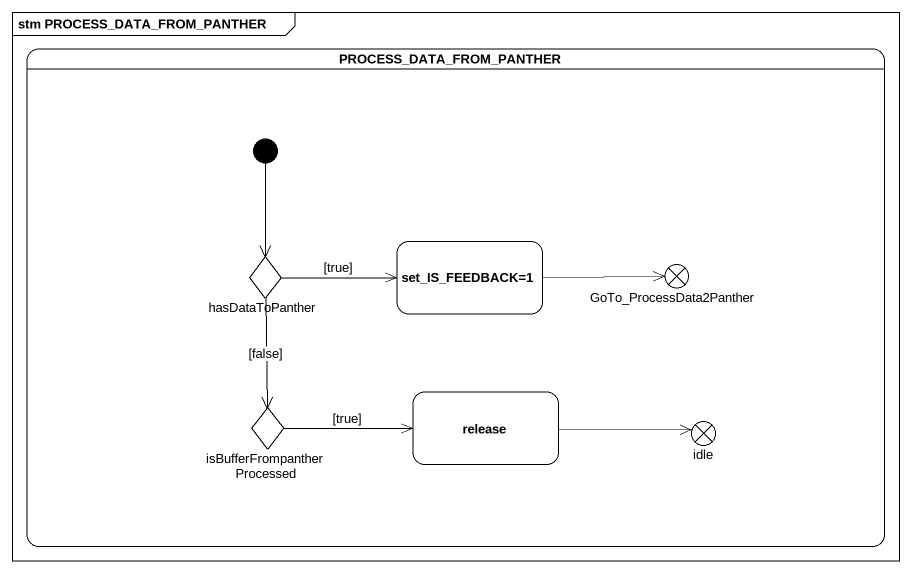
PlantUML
@startuml
mainframe stm PROCESS_DATA_FROM_PANTHER
hide empty description
state PROCESS_DATA_FROM_PANTHER {
  state hasDataToPanther <<choice>>
  state "set_IS_FEEDBACK=1" as set_IS_FEEDBACK_1
  state GoTo_ProcessData2Panther <<exitPoint>>
  state isBufferFrompantherProcessed <<choice>>
  state release
  state idle <<exitPoint>>
  [*] --> hasDataToPanther
}
hasDataToPanther -right-> set_IS_FEEDBACK_1 : [true]
hasDataToPanther --> isBufferFrompantherProcessed : [false]
set_IS_FEEDBACK_1 -right-> GoTo_ProcessData2Panther
isBufferFrompantherProcessed -right-> release : [true]
release -right-> idle
@enduml
